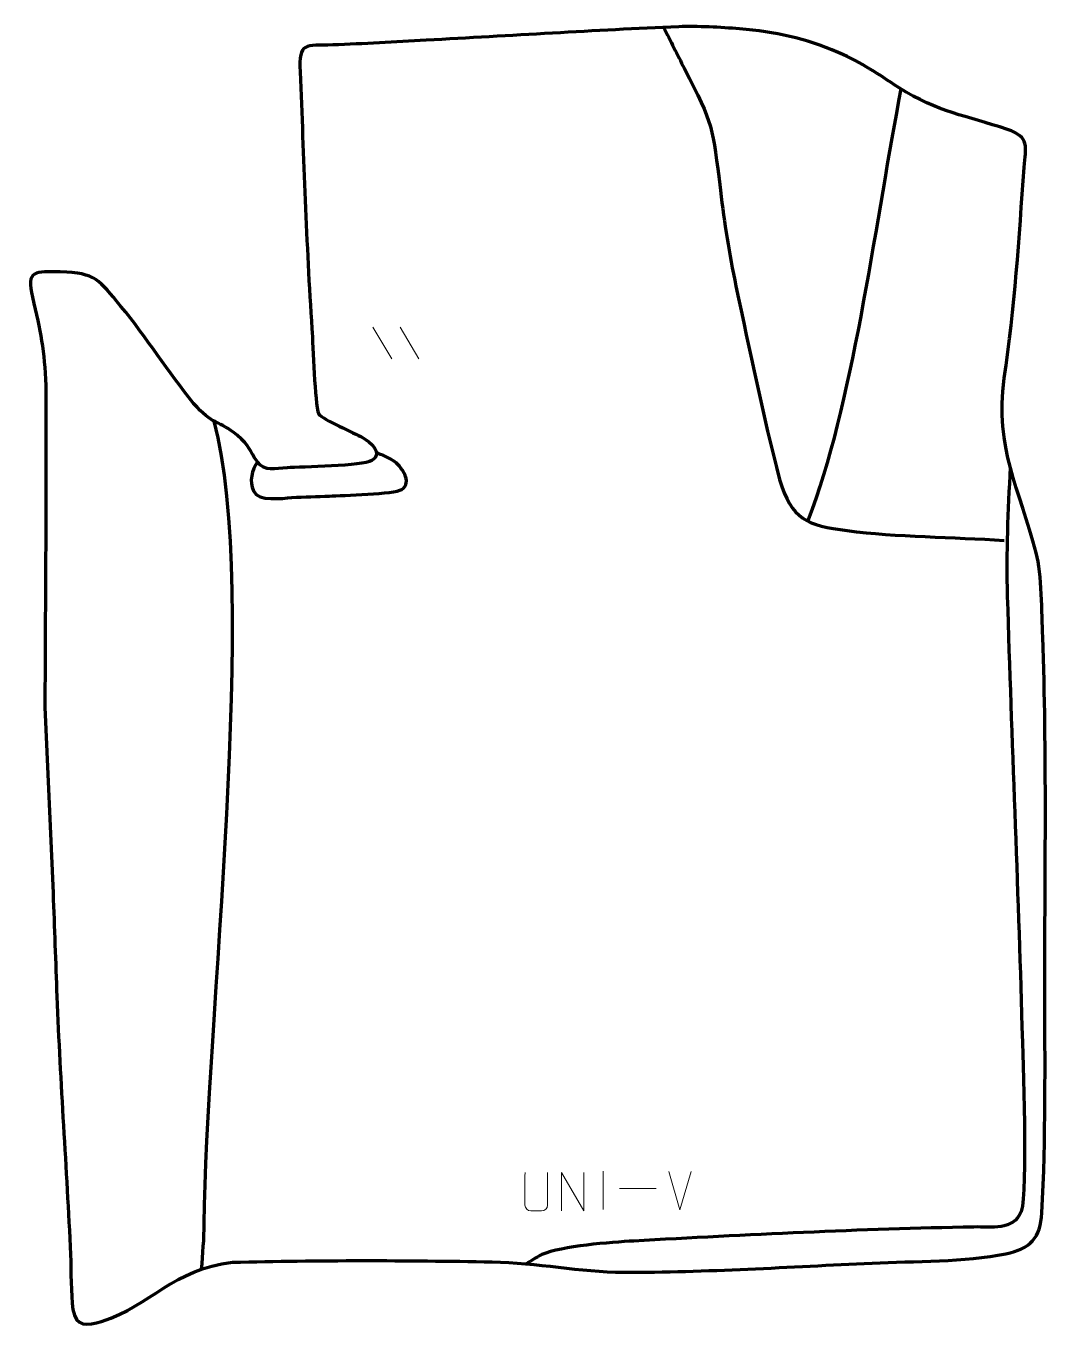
# Model space of a CAD drawing. Header units: millimetres. Extents: x -821 to -155, y -40 to 809.
import ezdxf

# ---------------------------------------------------------------- set-up
doc = ezdxf.new("R2010")
doc.units = ezdxf.units.MM
doc.header["$MEASUREMENT"] = 0
doc.layers.add('layer 1', color=7, linetype='Continuous')
doc.layers.add('layer 2', color=7, linetype='Continuous')

msp = doc.modelspace()

# ---------------------------------------------------------------- linework, layer by layer
at = {"layer": 'layer 1', "color": 142, "lineweight": 158}
for points, knots in [([(-405.3516, 808.2372), (-400.8651, 799.3393), (-396.3786, 790.4414), (-391.8921, 781.5435), (-391.8921, 781.5435), (-372.6292, 744.3384), (-373.4657, 743.7137), (-368.295, 701.9732), (-368.295, 701.9732), (-365.577, 680.0316), (-362.688, 660.9467), (-358.1142, 639.2611), (-358.1142, 639.2611), (-349.1272, 596.5511), (-340.5595, 555.5369), (-329.7586, 513.0958), (-329.7586, 513.0958), (-321.9496, 486.9329), (-311.7623, 483.1638), (-285.4936, 479.729), (-285.4936, 479.729), (-253.4868, 475.5438), (-216.2315, 475.5255), (-183.167, 473.3286)], [0, 0, 0, 0, 0.14285714, 0.14285714, 0.14285714, 0.14285714, 0.28571429, 0.28571429, 0.28571429, 0.28571429, 0.42857143, 0.42857143, 0.42857143, 0.42857143, 0.57142857, 0.57142857, 0.57142857, 0.57142857, 0.71428571, 0.71428571, 0.71428571, 0.71428571, 1, 1, 1, 1]), ([(-250.5006, 768.0406), (-266.4011, 686.3647), (-280.6443, 569.7201), (-308.4621, 493.7784), (-308.4621, 493.7784), (-309.3243, 491.4462), (-310.1792, 489.1132), (-311.0248, 486.7749)], [0, 0, 0, 0, 0.33333333, 0.33333333, 0.33333333, 0.33333333, 1, 1, 1, 1]), ([(-706.8349, -2.4906), (-706.2567, 7.4808), (-705.1516, 17.4357), (-705.1004, 27.4237), (-705.1004, 27.4237), (-704.4606, 152.2631), (-668.763, 441.2157), (-698.6983, 551.1908)], [0, 0, 0, 0, 0.33333333, 0.33333333, 0.33333333, 0.33333333, 1, 1, 1, 1]), ([(-670.4199, 524.6346), (-673.8673, 519.0106), (-675.9982, 512.0196), (-673.0716, 505.6211), (-673.0716, 505.6211), (-669.8037, 498.4762), (-654.4621, 500.8534), (-647.9268, 501.2676), (-647.9268, 501.2676), (-639.7879, 501.7835), (-631.4604, 501.9933), (-623.297, 502.298), (-623.297, 502.298), (-615.3458, 502.7649), (-580.7663, 503.5845), (-576.2265, 506.5514), (-576.2265, 506.5514), (-569.0199, 511.2612), (-576.386, 521.9239), (-582.0768, 525.5825), (-582.0768, 525.5825), (-585.3518, 527.6879), (-589.146, 529.1633), (-592.7575, 530.5901)], [0, 0, 0, 0, 0.14285714, 0.14285714, 0.14285714, 0.14285714, 0.28571429, 0.28571429, 0.28571429, 0.28571429, 0.42857143, 0.42857143, 0.42857143, 0.42857143, 0.57142857, 0.57142857, 0.57142857, 0.57142857, 0.71428571, 0.71428571, 0.71428571, 0.71428571, 1, 1, 1, 1]), ([(-179.128, 521.2024), (-180.643, 492.0833), (-181.9706, 465.9975), (-181.0662, 436.7075), (-181.0662, 436.7075), (-178.299, 343.1305), (-174.0907, 248.4621), (-171.5041, 155.5986), (-171.5041, 155.5986), (-170.9384, 135.2905), (-167.6962, 48.7086), (-171.9024, 35.2327), (-171.9024, 35.2327), (-177.2521, 22.4771), (-191.3601, 25.2516), (-202.9687, 25.0412), (-202.9687, 25.0412), (-276.7367, 23.6832), (-351.186, 19.9505), (-424.8732, 15.8775), (-424.8732, 15.8775), (-439.6431, 15.0611), (-472.0051, 12.6495), (-484.7251, 7.0247), (-484.7251, 7.0247), (-488.2859, 5.3338), (-491.5921, 3.1522), (-494.8753, 0.986)], [0, 0, 0, 0, 0.125, 0.125, 0.125, 0.125, 0.25, 0.25, 0.25, 0.25, 0.375, 0.375, 0.375, 0.375, 0.5, 0.5, 0.5, 0.5, 0.625, 0.625, 0.625, 0.625, 0.75, 0.75, 0.75, 0.75, 1, 1, 1, 1])]:
    msp.add_open_spline(points, degree=3, knots=knots, dxfattribs=at)
at = {"layer": 'layer 2', "color": 242, "lineweight": 158}
msp.add_open_spline([(-803.8144, 243.0101), (-803.8144, 243.0101), (-809.1061, 364.4539), (-809.1061, 364.4539), (-809.1061, 364.4539), (-808.9657, 434.3815), (-808.1538, 504.4627), (-808.6007, 574.3582), (-808.6007, 574.3582), (-809.3459, 597.3259), (-812.1026, 610.0301), (-817.3023, 632.0856), (-817.3023, 632.0856), (-821.4512, 649.6842), (-815.5918, 648.9416), (-799.0839, 648.6108), (-799.0839, 648.6108), (-775.5941, 647.9676), (-774.0435, 643.4293), (-759.5371, 626.1321), (-759.5371, 626.1321), (-742.6207, 605.5984), (-728.6024, 583.0836), (-712.0805, 562.725), (-712.0805, 562.725), (-699.7183, 548.3343), (-695.588, 551.828), (-683.5625, 541.9723), (-683.5625, 541.9723), (-675.107, 534.7536), (-676.097, 532.4647), (-670.4199, 524.6346), (-670.4199, 524.6346), (-665.4556, 517.7877), (-658.8388, 520.3497), (-651.1121, 520.7917), (-651.1121, 520.7917), (-641.4469, 521.3094), (-601.7658, 521.8563), (-595.8374, 525.4334), (-595.8374, 525.4334), (-588.0288, 530.1451), (-596.7503, 537.8064), (-601.8574, 540.4979), (-601.8574, 540.4979), (-607.244, 543.3367), (-627.5076, 552.2825), (-630.4094, 555.8115), (-630.4094, 555.8115), (-633.2421, 563.572), (-634.0663, 599.8941), (-634.864, 611.4676), (-634.864, 611.4676), (-638.6745, 667.3626), (-640.211, 723.3286), (-642.6113, 779.2899), (-642.6113, 779.2899), (-643.4631, 798.9587), (-639.3889, 796.2033), (-621.3186, 796.8281), (-621.3186, 796.8281), (-601.0413, 797.5292), (-580.6039, 798.7428), (-560.3334, 799.8385), (-560.3334, 799.8385), (-505.4577, 802.8398), (-450.3628, 806.3589), (-395.477, 808.6646), (-395.477, 808.6646), (-383.7392, 809.1577), (-367.7205, 808.2799), (-355.8579, 807.3481), (-355.8579, 807.3481), (-332.2073, 805.4905), (-313.2812, 801.0916), (-291.4226, 791.9196), (-291.4226, 791.9196), (-274.8616, 784.5323), (-266.4619, 778.5473), (-251.6688, 768.7579), (-251.6688, 768.7579), (-226.1194, 752.935), (-208.1526, 750.5834), (-180.9647, 741.6527), (-180.9647, 741.6527), (-166.0168, 736.3102), (-169.0093, 730.68), (-170.0571, 716.8545), (-170.0571, 716.8545), (-173.4553, 670.2899), (-176.002, 625.4566), (-183.1495, 579.1621), (-183.1495, 579.1621), (-188.9921, 532.8992), (-173.2065, 507.4776), (-162.2039, 465.2302), (-162.2039, 465.2302), (-158.5491, 451.1963), (-158.5198, 425.7426), (-157.9082, 410.3911), (-157.9082, 410.3911), (-155.167, 334.4561), (-156.5874, 257.4089), (-156.547, 181.3347), (-156.547, 181.3347), (-156.5243, 132.7681), (-155.8073, 82.7534), (-158.495, 34.3305), (-158.495, 34.3305), (-159.4126, 17.7992), (-165.8991, 11.004), (-182.0634, 7.541), (-182.0634, 7.541), (-208.6741, 2.2103), (-241.7926, 2.745), (-269.3523, 1.5132), (-269.3523, 1.5132), (-322.8183, -0.8936), (-377.9512, -4.6123), (-431.351, -4.4771), (-431.351, -4.4771), (-460.1046, -4.2711), (-487.9547, 1.7593), (-517.2351, 2.303), (-517.2351, 2.303), (-573.4601, 3.2994), (-630.4693, 3.5415), (-686.6734, 1.9817), (-686.6734, 1.9817), (-725.9426, -2.5038), (-739.0817, -25.7298), (-772.1221, -36.5824), (-772.1221, -36.5824), (-781.3805, -39.6235), (-789.1579, -40.2274), (-790.8031, -28.7978), (-790.8031, -28.7978), (-792.335, -18.1555), (-792.007, -3.9751), (-792.4484, 7.1057), (-792.4484, 7.1057), (-794.9176, 63.2429), (-799.2201, 119.2493), (-801.3078, 175.4885), (-801.3078, 175.4885), (-802.1434, 197.9957), (-802.9788, 220.5029), (-803.8144, 243.0101)], degree=3, knots=[0, 0, 0, 0, 0.02631579, 0.02631579, 0.02631579, 0.02631579, 0.05263158, 0.05263158, 0.05263158, 0.05263158, 0.07894737, 0.07894737, 0.07894737, 0.07894737, 0.10526316, 0.10526316, 0.10526316, 0.10526316, 0.13157895, 0.13157895, 0.13157895, 0.13157895, 0.15789474, 0.15789474, 0.15789474, 0.15789474, 0.18421053, 0.18421053, 0.18421053, 0.18421053, 0.21052632, 0.21052632, 0.21052632, 0.21052632, 0.23684211, 0.23684211, 0.23684211, 0.23684211, 0.26315789, 0.26315789, 0.26315789, 0.26315789, 0.28947368, 0.28947368, 0.28947368, 0.28947368, 0.31578947, 0.31578947, 0.31578947, 0.31578947, 0.34210526, 0.34210526, 0.34210526, 0.34210526, 0.36842105, 0.36842105, 0.36842105, 0.36842105, 0.39473684, 0.39473684, 0.39473684, 0.39473684, 0.42105263, 0.42105263, 0.42105263, 0.42105263, 0.44736842, 0.44736842, 0.44736842, 0.44736842, 0.47368421, 0.47368421, 0.47368421, 0.47368421, 0.5, 0.5, 0.5, 0.5, 0.52631579, 0.52631579, 0.52631579, 0.52631579, 0.55263158, 0.55263158, 0.55263158, 0.55263158, 0.57894737, 0.57894737, 0.57894737, 0.57894737, 0.60526316, 0.60526316, 0.60526316, 0.60526316, 0.63157895, 0.63157895, 0.63157895, 0.63157895, 0.65789474, 0.65789474, 0.65789474, 0.65789474, 0.68421053, 0.68421053, 0.68421053, 0.68421053, 0.71052632, 0.71052632, 0.71052632, 0.71052632, 0.73684211, 0.73684211, 0.73684211, 0.73684211, 0.76315789, 0.76315789, 0.76315789, 0.76315789, 0.78947368, 0.78947368, 0.78947368, 0.78947368, 0.81578947, 0.81578947, 0.81578947, 0.81578947, 0.84210526, 0.84210526, 0.84210526, 0.84210526, 0.86842105, 0.86842105, 0.86842105, 0.86842105, 0.89473684, 0.89473684, 0.89473684, 0.89473684, 0.92105263, 0.92105263, 0.92105263, 0.92105263, 0.94736842, 0.94736842, 0.94736842, 0.94736842, 1, 1, 1, 1], dxfattribs=at)
at = {"layer": 'layer 2', "color": 250, "lineweight": 9}
for points in [[(-595.1057, 612.4373), (-595.1057, 612.4373), (-582.7414, 591.893), (-582.7414, 591.893)], [(-595.1057, 612.4373), (-595.1057, 612.4373), (-582.7414, 591.893), (-582.7414, 591.893)], [(-577.3758, 612.4373), (-577.3758, 612.4373), (-565.0115, 591.893), (-565.0115, 591.893)], [(-577.3758, 612.4373), (-577.3758, 612.4373), (-565.0115, 591.893), (-565.0115, 591.893)], [(-444.8985, 61.4958), (-444.8985, 61.4958), (-444.8985, 36.5217), (-444.8985, 36.5217)], [(-394.7005, 36.3286), (-394.7005, 36.3286), (-402.0223, 61.2822), (-402.0223, 61.2822)], [(-387.3786, 61.2822), (-387.3786, 61.2822), (-394.7004, 36.3286), (-394.7004, 36.3286)], [(-434.1291, 50.0924), (-434.1291, 50.0924), (-410.1511, 50.0924), (-410.1511, 50.0924)]]:
    msp.add_open_spline(points, degree=3, dxfattribs=at)
for points, knots in [([(-481.1585, 60.6191), (-481.1589, 55.0796), (-481.0631, 44.8778), (-481.0627, 39.3374), (-481.0627, 39.3374), (-481.2025, 37.0979), (-482.8797, 35.6717), (-485.0274, 35.6612), (-485.0274, 35.6612), (-487.3593, 35.6616), (-489.6912, 35.6616), (-492.0227, 35.6612), (-492.0227, 35.6612), (-493.9477, 35.5597), (-495.9198, 37.3762), (-495.9086, 39.3207), (-495.9086, 39.3207), (-495.9083, 44.8826), (-495.8129, 55.058), (-495.8133, 60.6191)], [0, 0, 0, 0, 0.16666667, 0.16666667, 0.16666667, 0.16666667, 0.33333333, 0.33333333, 0.33333333, 0.33333333, 0.5, 0.5, 0.5, 0.5, 0.66666667, 0.66666667, 0.66666667, 0.66666667, 1, 1, 1, 1]), ([(-472.0475, 35.6654), (-472.0475, 35.6654), (-472.0475, 60.6189), (-472.0475, 60.6189), (-472.0475, 60.6189), (-472.0475, 60.6189), (-457.3927, 35.6654), (-457.3927, 35.6654), (-457.3927, 35.6654), (-457.3927, 35.6654), (-457.3927, 60.6189), (-457.3927, 60.6189)], [0, 0, 0, 0, 0.25, 0.25, 0.25, 0.25, 0.5, 0.5, 0.5, 0.5, 1, 1, 1, 1])]:
    msp.add_open_spline(points, degree=3, knots=knots, dxfattribs=at)

doc.saveas('drawing.dxf')
